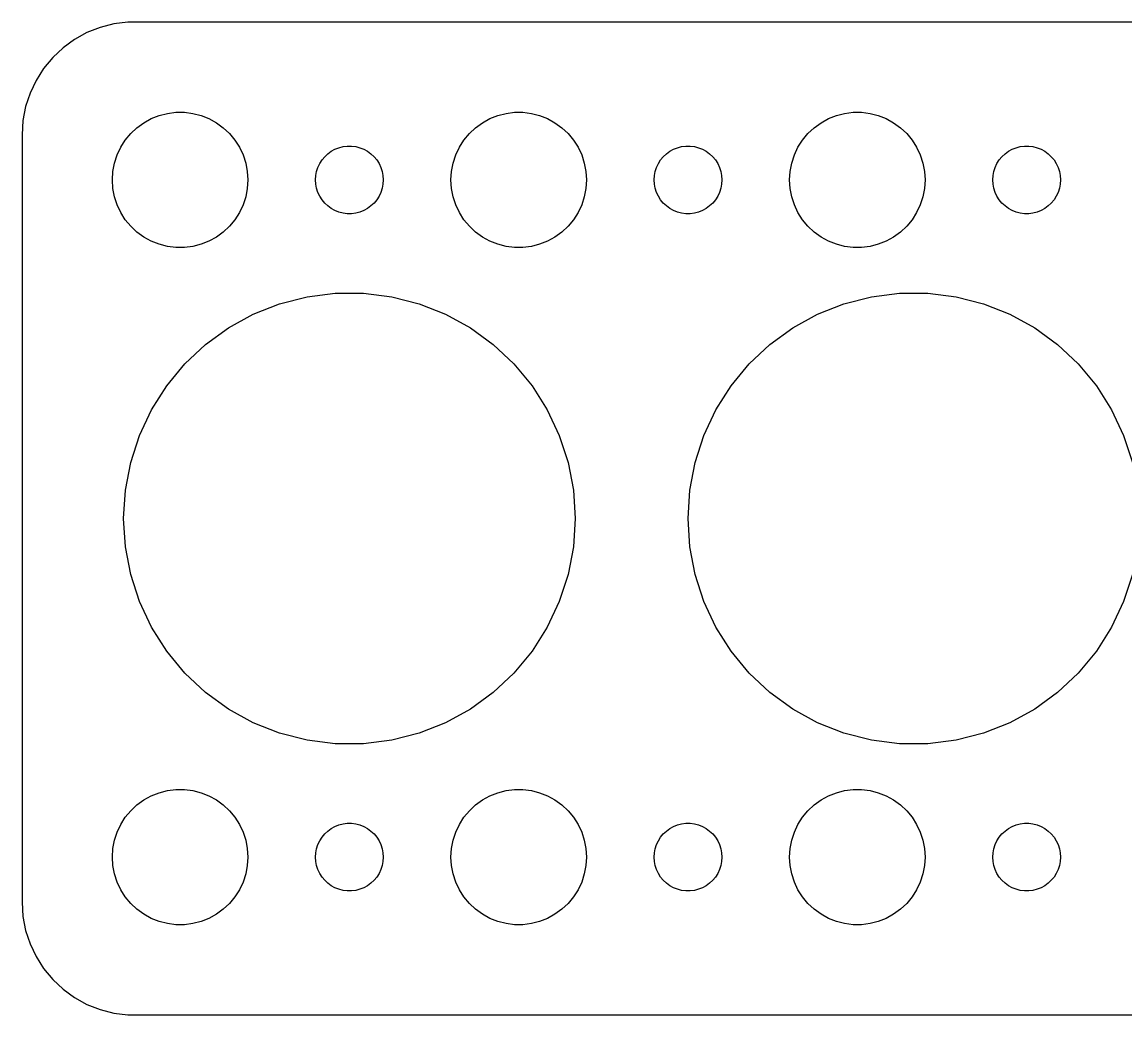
# Model space of a CAD drawing. Header units: metres. Extents: x -52 to 52, y 32 to 76.
# Drawn here: x -52 to -3.1, y 32.01 to 75.99 of the extents above; entities that cross this region are included whole.
import ezdxf

# ---------------------------------------------------------------- set-up
doc = ezdxf.new("R2010")
doc.units = ezdxf.units.M

msp = doc.modelspace()

# ---------------------------------------------------------------- linework, layer by layer
for p, q in [((-47.9369, 75.9114), (-48.5451, 75.7553)), ((-47.3139, 75.9901), (-47.9369, 75.9114)), ((47.3139, 75.9901), (-47.3139, 75.9901)), ((-49.1289, 75.5241), (-49.6791, 75.2216)), ((-48.5451, 75.7553), (-49.1289, 75.5241)), ((-50.1871, 74.8526), (-50.6448, 74.4227)), ((-49.6791, 75.2216), (-50.1871, 74.8526)), ((-50.6448, 74.4227), (-51.0451, 73.9389)), ((-51.0451, 73.9389), (-51.3815, 73.4088)), ((-51.3815, 73.4088), (-51.6489, 72.8406)), ((-51.6489, 72.8406), (-51.8429, 72.2434)), ((-51.8429, 72.2434), (-51.9606, 71.6267)), ((-45.927, 71.8532), (-45.5621, 71.9469)), ((-45.5621, 71.9469), (-45.1884, 71.9941)), ((-45.1884, 71.9941), (-44.8116, 71.9941)), ((-44.8116, 71.9941), (-44.4379, 71.9469)), ((-44.4379, 71.9469), (-44.0729, 71.8532)), ((-30.927, 71.8532), (-30.5621, 71.9469)), ((-30.5621, 71.9469), (-30.1884, 71.9941)), ((-30.1884, 71.9941), (-29.8116, 71.9941)), ((-29.8116, 71.9941), (-29.4379, 71.9469)), ((-29.4379, 71.9469), (-29.0729, 71.8532)), ((-15.927, 71.8532), (-15.5621, 71.9469)), ((-15.5621, 71.9469), (-15.1884, 71.9941)), ((-15.1884, 71.9941), (-14.8116, 71.9941)), ((-14.8116, 71.9941), (-14.4379, 71.9469)), ((-14.4379, 71.9469), (-14.0729, 71.8532)), ((-51.9606, 71.6267), (-52, 71)), ((-46.9123, 71.3115), (-46.6075, 71.533)), ((-46.6075, 71.533), (-46.2773, 71.7145)), ((-46.2773, 71.7145), (-45.927, 71.8532)), ((-44.0729, 71.8532), (-43.7227, 71.7145)), ((-43.7227, 71.7145), (-43.3925, 71.533)), ((-43.3925, 71.533), (-43.0877, 71.3115)), ((-31.9123, 71.3115), (-31.6075, 71.533)), ((-31.6075, 71.533), (-31.2773, 71.7145)), ((-31.2773, 71.7145), (-30.927, 71.8532)), ((-29.0729, 71.8532), (-28.7227, 71.7145)), ((-28.7227, 71.7145), (-28.3925, 71.533)), ((-28.3925, 71.533), (-28.0877, 71.3115)), ((-16.9123, 71.3115), (-16.6075, 71.533)), ((-16.6075, 71.533), (-16.2773, 71.7145)), ((-16.2773, 71.7145), (-15.927, 71.8532)), ((-14.0729, 71.8532), (-13.7227, 71.7145)), ((-13.7227, 71.7145), (-13.3925, 71.533)), ((-13.3925, 71.533), (-13.0877, 71.3115)), ((-52, 71), (-52, 37)), ((-47.427, 70.7634), (-47.1869, 71.0536)), ((-47.1869, 71.0536), (-46.9123, 71.3115)), ((-43.0877, 71.3115), (-42.8131, 71.0536)), ((-42.8131, 71.0536), (-42.5729, 70.7634)), ((-32.427, 70.7634), (-32.1869, 71.0536)), ((-32.1869, 71.0536), (-31.9123, 71.3115)), ((-28.0877, 71.3115), (-27.8131, 71.0536)), ((-27.8131, 71.0536), (-27.5729, 70.7634)), ((-17.427, 70.7634), (-17.1869, 71.0536)), ((-17.1869, 71.0536), (-16.9123, 71.3115)), ((-13.0877, 71.3115), (-12.8131, 71.0536)), ((-12.8131, 71.0536), (-12.5729, 70.7634)), ((-47.7893, 70.1044), (-47.6289, 70.4453)), ((-47.6289, 70.4453), (-47.427, 70.7634)), ((-42.5729, 70.7634), (-42.3711, 70.4453)), ((-42.3711, 70.4453), (-42.2107, 70.1044)), ((-38.1387, 70.3572), (-37.9635, 70.4266)), ((-37.9635, 70.4266), (-37.7811, 70.4734)), ((-37.7811, 70.4734), (-37.5942, 70.497)), ((-37.5942, 70.497), (-37.4058, 70.497)), ((-37.4058, 70.497), (-37.2189, 70.4734)), ((-37.2189, 70.4734), (-37.0365, 70.4266)), ((-37.0365, 70.4266), (-36.8613, 70.3572)), ((-32.7893, 70.1044), (-32.6289, 70.4453)), ((-32.6289, 70.4453), (-32.427, 70.7634)), ((-27.5729, 70.7634), (-27.3711, 70.4453)), ((-27.3711, 70.4453), (-27.2107, 70.1044)), ((-23.1387, 70.3572), (-22.9635, 70.4266)), ((-22.9635, 70.4266), (-22.7811, 70.4734)), ((-22.7811, 70.4734), (-22.5942, 70.497)), ((-22.5942, 70.497), (-22.4058, 70.497)), ((-22.4058, 70.497), (-22.2189, 70.4734)), ((-22.2189, 70.4734), (-22.0365, 70.4266)), ((-22.0365, 70.4266), (-21.8613, 70.3572)), ((-17.7893, 70.1044), (-17.6289, 70.4453)), ((-17.6289, 70.4453), (-17.427, 70.7634)), ((-12.5729, 70.7634), (-12.3711, 70.4453)), ((-12.3711, 70.4453), (-12.2107, 70.1044)), ((-8.13866, 70.3572), (-7.96352, 70.4266)), ((-7.96352, 70.4266), (-7.78107, 70.4734)), ((-7.78107, 70.4734), (-7.59418, 70.497)), ((-7.59418, 70.497), (-7.40581, 70.497)), ((-7.40581, 70.497), (-7.21892, 70.4734)), ((-7.21892, 70.4734), (-7.03647, 70.4266)), ((-7.03647, 70.4266), (-6.86133, 70.3572)), ((-47.9057, 69.7461), (-47.7893, 70.1044)), ((-42.2107, 70.1044), (-42.0942, 69.7461)), ((-38.7135, 69.8817), (-38.5934, 70.0268)), ((-38.5934, 70.0268), (-38.4561, 70.1558)), ((-38.4561, 70.1558), (-38.3037, 70.2665)), ((-38.3037, 70.2665), (-38.1387, 70.3572)), ((-36.8613, 70.3572), (-36.6963, 70.2665)), ((-36.6963, 70.2665), (-36.5439, 70.1558)), ((-36.5439, 70.1558), (-36.4065, 70.0268)), ((-36.4065, 70.0268), (-36.2865, 69.8817)), ((-32.9057, 69.7461), (-32.7893, 70.1044)), ((-27.2107, 70.1044), (-27.0942, 69.7461)), ((-23.7135, 69.8817), (-23.5934, 70.0268)), ((-23.5934, 70.0268), (-23.4561, 70.1558)), ((-23.4561, 70.1558), (-23.3037, 70.2665)), ((-23.3037, 70.2665), (-23.1387, 70.3572)), ((-21.8613, 70.3572), (-21.6963, 70.2665)), ((-21.6963, 70.2665), (-21.5439, 70.1558)), ((-21.5439, 70.1558), (-21.4065, 70.0268)), ((-21.4065, 70.0268), (-21.2865, 69.8817)), ((-17.9057, 69.7461), (-17.7893, 70.1044)), ((-12.2107, 70.1044), (-12.0942, 69.7461)), ((-8.71352, 69.8817), (-8.59344, 70.0268)), ((-8.59344, 70.0268), (-8.45613, 70.1558)), ((-8.45613, 70.1558), (-8.30373, 70.2665)), ((-8.30373, 70.2665), (-8.13866, 70.3572)), ((-6.86133, 70.3572), (-6.69626, 70.2665)), ((-6.69626, 70.2665), (-6.54385, 70.1558)), ((-6.54385, 70.1558), (-6.40654, 70.0268)), ((-6.40654, 70.0268), (-6.28647, 69.8817)), ((-47.9763, 69.376), (-47.9057, 69.7461)), ((-42.0942, 69.7461), (-42.0237, 69.376)), ((-38.9529, 69.373), (-38.8947, 69.5522)), ((-38.8947, 69.5522), (-38.8145, 69.7226)), ((-38.8145, 69.7226), (-38.7135, 69.8817)), ((-36.2865, 69.8817), (-36.1855, 69.7226)), ((-36.1855, 69.7226), (-36.1053, 69.5522)), ((-36.1053, 69.5522), (-36.0471, 69.373)), ((-32.9763, 69.376), (-32.9057, 69.7461)), ((-27.0942, 69.7461), (-27.0237, 69.376)), ((-23.9529, 69.373), (-23.8947, 69.5522)), ((-23.8947, 69.5522), (-23.8145, 69.7226)), ((-23.8145, 69.7226), (-23.7135, 69.8817)), ((-21.2865, 69.8817), (-21.1855, 69.7226)), ((-21.1855, 69.7226), (-21.1053, 69.5522)), ((-21.1053, 69.5522), (-21.0471, 69.373)), ((-17.9763, 69.376), (-17.9057, 69.7461)), ((-12.0942, 69.7461), (-12.0237, 69.376)), ((-8.95287, 69.373), (-8.89465, 69.5522)), ((-8.89465, 69.5522), (-8.81445, 69.7226)), ((-8.81445, 69.7226), (-8.71352, 69.8817)), ((-6.28647, 69.8817), (-6.18553, 69.7226)), ((-6.18553, 69.7226), (-6.10533, 69.5522)), ((-6.10533, 69.5522), (-6.04712, 69.373)), ((-48, 69), (-47.9763, 69.376)), ((-47.9763, 68.624), (-48, 69)), ((-42.0237, 69.376), (-42, 69)), ((-42, 69), (-42.0237, 68.624)), ((-39, 69), (-38.9882, 69.188)), ((-38.9882, 68.812), (-39, 69)), ((-38.9882, 69.188), (-38.9529, 69.373)), ((-36.0471, 69.373), (-36.0118, 69.188)), ((-36.0118, 69.188), (-36, 69)), ((-36, 69), (-36.0118, 68.812)), ((-33, 69), (-32.9763, 69.376)), ((-32.9763, 68.624), (-33, 69)), ((-27.0237, 69.376), (-27, 69)), ((-27, 69), (-27.0237, 68.624)), ((-24, 69), (-23.9882, 69.188)), ((-23.9882, 68.812), (-24, 69)), ((-23.9882, 69.188), (-23.9529, 69.373)), ((-21.0471, 69.373), (-21.0118, 69.188)), ((-21.0118, 69.188), (-21, 69)), ((-21, 69), (-21.0118, 68.812)), ((-18, 69), (-17.9763, 69.376)), ((-17.9763, 68.624), (-18, 69)), ((-12.0237, 69.376), (-12, 69)), ((-12, 69), (-12.0237, 68.624)), ((-9, 69), (-8.98816, 69.188)), ((-8.98816, 68.812), (-9, 69)), ((-8.98816, 69.188), (-8.95287, 69.373)), ((-6.04712, 69.373), (-6.01183, 69.188)), ((-6.01183, 69.188), (-6, 69)), ((-6, 69), (-6.01183, 68.812)), ((-47.9057, 68.2539), (-47.9763, 68.624)), ((-42.0237, 68.624), (-42.0942, 68.2539)), ((-38.9529, 68.627), (-38.9882, 68.812)), ((-38.8947, 68.4478), (-38.9529, 68.627)), ((-36.0471, 68.627), (-36.1053, 68.4478)), ((-36.0118, 68.812), (-36.0471, 68.627)), ((-32.9057, 68.2539), (-32.9763, 68.624)), ((-27.0237, 68.624), (-27.0942, 68.2539)), ((-23.9529, 68.627), (-23.9882, 68.812)), ((-23.8947, 68.4478), (-23.9529, 68.627)), ((-21.0471, 68.627), (-21.1053, 68.4478)), ((-21.0118, 68.812), (-21.0471, 68.627)), ((-17.9057, 68.2539), (-17.9763, 68.624)), ((-12.0237, 68.624), (-12.0942, 68.2539)), ((-8.95287, 68.627), (-8.98816, 68.812)), ((-8.89465, 68.4478), (-8.95287, 68.627)), ((-6.04712, 68.627), (-6.10533, 68.4478)), ((-6.01183, 68.812), (-6.04712, 68.627)), ((-47.7893, 67.8956), (-47.9057, 68.2539)), ((-42.0942, 68.2539), (-42.2107, 67.8956)), ((-38.8145, 68.2774), (-38.8947, 68.4478)), ((-38.7135, 68.1183), (-38.8145, 68.2774)), ((-38.5934, 67.9732), (-38.7135, 68.1183)), ((-38.4561, 67.8442), (-38.5934, 67.9732)), ((-36.4065, 67.9732), (-36.5439, 67.8442)), ((-36.2865, 68.1183), (-36.4065, 67.9732)), ((-36.1855, 68.2774), (-36.2865, 68.1183)), ((-36.1053, 68.4478), (-36.1855, 68.2774)), ((-32.7893, 67.8956), (-32.9057, 68.2539)), ((-27.0942, 68.2539), (-27.2107, 67.8956)), ((-23.8145, 68.2774), (-23.8947, 68.4478)), ((-23.7135, 68.1183), (-23.8145, 68.2774)), ((-23.5934, 67.9732), (-23.7135, 68.1183)), ((-23.4561, 67.8442), (-23.5934, 67.9732)), ((-21.4065, 67.9732), (-21.5439, 67.8442)), ((-21.2865, 68.1183), (-21.4065, 67.9732)), ((-21.1855, 68.2774), (-21.2865, 68.1183)), ((-21.1053, 68.4478), (-21.1855, 68.2774)), ((-17.7893, 67.8956), (-17.9057, 68.2539)), ((-12.0942, 68.2539), (-12.2107, 67.8956)), ((-8.81445, 68.2774), (-8.89465, 68.4478)), ((-8.71352, 68.1183), (-8.81445, 68.2774)), ((-8.59344, 67.9732), (-8.71352, 68.1183)), ((-8.45613, 67.8442), (-8.59344, 67.9732)), ((-6.40654, 67.9732), (-6.54385, 67.8442)), ((-6.28647, 68.1183), (-6.40654, 67.9732)), ((-6.18553, 68.2774), (-6.28647, 68.1183)), ((-6.10533, 68.4478), (-6.18553, 68.2774)), ((-47.6289, 67.5547), (-47.7893, 67.8956)), ((-47.427, 67.2366), (-47.6289, 67.5547)), ((-42.3711, 67.5547), (-42.5729, 67.2366)), ((-42.2107, 67.8956), (-42.3711, 67.5547)), ((-38.3037, 67.7335), (-38.4561, 67.8442)), ((-38.1387, 67.6427), (-38.3037, 67.7335)), ((-37.9635, 67.5734), (-38.1387, 67.6427)), ((-37.7811, 67.5266), (-37.9635, 67.5734)), ((-37.5942, 67.5029), (-37.7811, 67.5266)), ((-37.4058, 67.5029), (-37.5942, 67.5029)), ((-37.2189, 67.5266), (-37.4058, 67.5029)), ((-37.0365, 67.5734), (-37.2189, 67.5266)), ((-36.8613, 67.6427), (-37.0365, 67.5734)), ((-36.6963, 67.7335), (-36.8613, 67.6427)), ((-36.5439, 67.8442), (-36.6963, 67.7335)), ((-32.6289, 67.5547), (-32.7893, 67.8956)), ((-32.427, 67.2366), (-32.6289, 67.5547)), ((-27.3711, 67.5547), (-27.5729, 67.2366)), ((-27.2107, 67.8956), (-27.3711, 67.5547)), ((-23.3037, 67.7335), (-23.4561, 67.8442)), ((-23.1387, 67.6427), (-23.3037, 67.7335)), ((-22.9635, 67.5734), (-23.1387, 67.6427)), ((-22.7811, 67.5266), (-22.9635, 67.5734)), ((-22.5942, 67.5029), (-22.7811, 67.5266)), ((-22.4058, 67.5029), (-22.5942, 67.5029)), ((-22.2189, 67.5266), (-22.4058, 67.5029)), ((-22.0365, 67.5734), (-22.2189, 67.5266)), ((-21.8613, 67.6427), (-22.0365, 67.5734)), ((-21.6963, 67.7335), (-21.8613, 67.6427)), ((-21.5439, 67.8442), (-21.6963, 67.7335)), ((-17.6289, 67.5547), (-17.7893, 67.8956)), ((-17.427, 67.2366), (-17.6289, 67.5547)), ((-12.3711, 67.5547), (-12.5729, 67.2366)), ((-12.2107, 67.8956), (-12.3711, 67.5547)), ((-8.30373, 67.7335), (-8.45613, 67.8442)), ((-8.13866, 67.6427), (-8.30373, 67.7335)), ((-7.96352, 67.5734), (-8.13866, 67.6427)), ((-7.78107, 67.5266), (-7.96352, 67.5734)), ((-7.59418, 67.5029), (-7.78107, 67.5266)), ((-7.40581, 67.5029), (-7.59418, 67.5029)), ((-7.21892, 67.5266), (-7.40581, 67.5029)), ((-7.03647, 67.5734), (-7.21892, 67.5266)), ((-6.86133, 67.6427), (-7.03647, 67.5734)), ((-6.69626, 67.7335), (-6.86133, 67.6427)), ((-6.54385, 67.8442), (-6.69626, 67.7335)), ((-47.1869, 66.9464), (-47.427, 67.2366)), ((-42.5729, 67.2366), (-42.8131, 66.9464)), ((-32.1869, 66.9464), (-32.427, 67.2366)), ((-27.5729, 67.2366), (-27.8131, 66.9464)), ((-17.1869, 66.9464), (-17.427, 67.2366)), ((-12.5729, 67.2366), (-12.8131, 66.9464)), ((-46.9123, 66.6884), (-47.1869, 66.9464)), ((-46.6075, 66.467), (-46.9123, 66.6884)), ((-43.0877, 66.6884), (-43.3925, 66.467)), ((-42.8131, 66.9464), (-43.0877, 66.6884)), ((-31.9123, 66.6884), (-32.1869, 66.9464)), ((-31.6075, 66.467), (-31.9123, 66.6884)), ((-28.0877, 66.6884), (-28.3925, 66.467)), ((-27.8131, 66.9464), (-28.0877, 66.6884)), ((-16.9123, 66.6884), (-17.1869, 66.9464)), ((-16.6075, 66.467), (-16.9123, 66.6884)), ((-13.0877, 66.6884), (-13.3925, 66.467)), ((-12.8131, 66.9464), (-13.0877, 66.6884)), ((-46.2773, 66.2855), (-46.6075, 66.467)), ((-45.927, 66.1468), (-46.2773, 66.2855)), ((-45.5621, 66.0531), (-45.927, 66.1468)), ((-45.1884, 66.0059), (-45.5621, 66.0531)), ((-44.4379, 66.0531), (-44.8116, 66.0059)), ((-44.0729, 66.1468), (-44.4379, 66.0531)), ((-43.7227, 66.2855), (-44.0729, 66.1468)), ((-43.3925, 66.467), (-43.7227, 66.2855)), ((-31.2773, 66.2855), (-31.6075, 66.467)), ((-30.927, 66.1468), (-31.2773, 66.2855)), ((-30.5621, 66.0531), (-30.927, 66.1468)), ((-30.1884, 66.0059), (-30.5621, 66.0531)), ((-29.4379, 66.0531), (-29.8116, 66.0059)), ((-29.0729, 66.1468), (-29.4379, 66.0531)), ((-28.7227, 66.2855), (-29.0729, 66.1468)), ((-28.3925, 66.467), (-28.7227, 66.2855)), ((-16.2773, 66.2855), (-16.6075, 66.467)), ((-15.927, 66.1468), (-16.2773, 66.2855)), ((-15.5621, 66.0531), (-15.927, 66.1468)), ((-15.1884, 66.0059), (-15.5621, 66.0531)), ((-14.4379, 66.0531), (-14.8116, 66.0059)), ((-14.0729, 66.1468), (-14.4379, 66.0531)), ((-13.7227, 66.2855), (-14.0729, 66.1468)), ((-13.3925, 66.467), (-13.7227, 66.2855)), ((-44.8116, 66.0059), (-45.1884, 66.0059)), ((-29.8116, 66.0059), (-30.1884, 66.0059)), ((-14.8116, 66.0059), (-15.1884, 66.0059)), ((-40.5902, 63.5106), (-39.3738, 63.8229)), ((-39.3738, 63.8229), (-38.1279, 63.9803)), ((-38.1279, 63.9803), (-36.8721, 63.9803)), ((-36.8721, 63.9803), (-35.6262, 63.8229)), ((-35.6262, 63.8229), (-34.4098, 63.5106)), ((-15.5902, 63.5106), (-14.3738, 63.8229)), ((-14.3738, 63.8229), (-13.1279, 63.9803)), ((-13.1279, 63.9803), (-11.8721, 63.9803)), ((-11.8721, 63.9803), (-10.6262, 63.8229)), ((-10.6262, 63.8229), (-9.40982, 63.5106)), ((-41.7578, 63.0483), (-40.5902, 63.5106)), ((-34.4098, 63.5106), (-33.2422, 63.0483)), ((-16.7578, 63.0483), (-15.5902, 63.5106)), ((-9.40982, 63.5106), (-8.2422, 63.0483)), ((-42.8583, 62.4433), (-41.7578, 63.0483)), ((-33.2422, 63.0483), (-32.1417, 62.4433)), ((-17.8583, 62.4433), (-16.7578, 63.0483)), ((-8.2422, 63.0483), (-7.14172, 62.4433)), ((-43.8742, 61.7051), (-42.8583, 62.4433)), ((-32.1417, 62.4433), (-31.1257, 61.7051)), ((-18.8742, 61.7051), (-17.8583, 62.4433)), ((-7.14172, 62.4433), (-6.12575, 61.7051)), ((-44.7897, 60.8455), (-43.8742, 61.7051)), ((-31.1257, 61.7051), (-30.2103, 60.8455)), ((-19.7897, 60.8455), (-18.8742, 61.7051)), ((-6.12575, 61.7051), (-5.21031, 60.8455)), ((-45.5902, 59.8778), (-44.7897, 60.8455)), ((-30.2103, 60.8455), (-29.4098, 59.8778)), ((-20.5902, 59.8778), (-19.7897, 60.8455)), ((-5.21031, 60.8455), (-4.40982, 59.8778)), ((-46.2631, 58.8175), (-45.5902, 59.8778)), ((-29.4098, 59.8778), (-28.7369, 58.8175)), ((-21.2631, 58.8175), (-20.5902, 59.8778)), ((-4.40982, 59.8778), (-3.73692, 58.8175)), ((-46.7978, 57.6812), (-46.2631, 58.8175)), ((-28.7369, 58.8175), (-28.2022, 57.6812)), ((-21.7978, 57.6812), (-21.2631, 58.8175)), ((-3.73692, 58.8175), (-3.20222, 57.6812)), ((-47.1858, 56.4869), (-46.7978, 57.6812)), ((-28.2022, 57.6812), (-27.8142, 56.4869)), ((-22.1858, 56.4869), (-21.7978, 57.6812)), ((-3.20222, 57.6812), (-2.81416, 56.4869)), ((-47.4211, 55.2533), (-47.1858, 56.4869)), ((-27.8142, 56.4869), (-27.5788, 55.2533)), ((-22.4211, 55.2533), (-22.1858, 56.4869)), ((-47.5, 54), (-47.4211, 55.2533)), ((-27.5788, 55.2533), (-27.5, 54)), ((-22.5, 54), (-22.4211, 55.2533)), ((-47.4211, 52.7467), (-47.5, 54)), ((-27.5, 54), (-27.5788, 52.7467)), ((-22.4211, 52.7467), (-22.5, 54)), ((-47.1858, 51.5131), (-47.4211, 52.7467)), ((-27.5788, 52.7467), (-27.8142, 51.5131)), ((-22.1858, 51.5131), (-22.4211, 52.7467)), ((-46.7978, 50.3188), (-47.1858, 51.5131)), ((-27.8142, 51.5131), (-28.2022, 50.3188)), ((-21.7978, 50.3188), (-22.1858, 51.5131)), ((-2.81416, 51.5131), (-3.20222, 50.3188)), ((-46.2631, 49.1825), (-46.7978, 50.3188)), ((-28.2022, 50.3188), (-28.7369, 49.1825)), ((-21.2631, 49.1825), (-21.7978, 50.3188)), ((-3.20222, 50.3188), (-3.73692, 49.1825)), ((-45.5902, 48.1222), (-46.2631, 49.1825)), ((-28.7369, 49.1825), (-29.4098, 48.1222)), ((-20.5902, 48.1222), (-21.2631, 49.1825)), ((-3.73692, 49.1825), (-4.40982, 48.1222)), ((-44.7897, 47.1545), (-45.5902, 48.1222)), ((-29.4098, 48.1222), (-30.2103, 47.1545)), ((-19.7897, 47.1545), (-20.5902, 48.1222)), ((-4.40982, 48.1222), (-5.21031, 47.1545)), ((-43.8742, 46.2949), (-44.7897, 47.1545)), ((-30.2103, 47.1545), (-31.1257, 46.2949)), ((-18.8742, 46.2949), (-19.7897, 47.1545)), ((-5.21031, 47.1545), (-6.12575, 46.2949)), ((-42.8583, 45.5567), (-43.8742, 46.2949)), ((-31.1257, 46.2949), (-32.1417, 45.5567)), ((-17.8583, 45.5567), (-18.8742, 46.2949)), ((-6.12575, 46.2949), (-7.14172, 45.5567)), ((-41.7578, 44.9517), (-42.8583, 45.5567)), ((-32.1417, 45.5567), (-33.2422, 44.9517)), ((-16.7578, 44.9517), (-17.8583, 45.5567)), ((-7.14172, 45.5567), (-8.2422, 44.9517)), ((-40.5902, 44.4894), (-41.7578, 44.9517)), ((-33.2422, 44.9517), (-34.4098, 44.4894)), ((-15.5902, 44.4894), (-16.7578, 44.9517)), ((-8.2422, 44.9517), (-9.40982, 44.4894)), ((-39.3738, 44.1771), (-40.5902, 44.4894)), ((-38.1279, 44.0197), (-39.3738, 44.1771)), ((-36.8721, 44.0197), (-38.1279, 44.0197)), ((-35.6262, 44.1771), (-36.8721, 44.0197)), ((-34.4098, 44.4894), (-35.6262, 44.1771)), ((-14.3738, 44.1771), (-15.5902, 44.4894)), ((-13.1279, 44.0197), (-14.3738, 44.1771)), ((-11.8721, 44.0197), (-13.1279, 44.0197)), ((-10.6262, 44.1771), (-11.8721, 44.0197)), ((-9.40982, 44.4894), (-10.6262, 44.1771)), ((-46.6075, 41.533), (-46.2773, 41.7145)), ((-46.2773, 41.7145), (-45.927, 41.8532)), ((-45.927, 41.8532), (-45.5621, 41.9469)), ((-45.5621, 41.9469), (-45.1884, 41.9941)), ((-45.1884, 41.9941), (-44.8116, 41.9941)), ((-44.8116, 41.9941), (-44.4379, 41.9469)), ((-44.4379, 41.9469), (-44.0729, 41.8532)), ((-44.0729, 41.8532), (-43.7227, 41.7145)), ((-43.7227, 41.7145), (-43.3925, 41.533)), ((-31.6075, 41.533), (-31.2773, 41.7145)), ((-31.2773, 41.7145), (-30.927, 41.8532)), ((-30.927, 41.8532), (-30.5621, 41.9469)), ((-30.5621, 41.9469), (-30.1884, 41.9941)), ((-30.1884, 41.9941), (-29.8116, 41.9941)), ((-29.8116, 41.9941), (-29.4379, 41.9469)), ((-29.4379, 41.9469), (-29.0729, 41.8532)), ((-29.0729, 41.8532), (-28.7227, 41.7145)), ((-28.7227, 41.7145), (-28.3925, 41.533)), ((-16.6075, 41.533), (-16.2773, 41.7145)), ((-16.2773, 41.7145), (-15.927, 41.8532)), ((-15.927, 41.8532), (-15.5621, 41.9469)), ((-15.5621, 41.9469), (-15.1884, 41.9941)), ((-15.1884, 41.9941), (-14.8116, 41.9941)), ((-14.8116, 41.9941), (-14.4379, 41.9469)), ((-14.4379, 41.9469), (-14.0729, 41.8532)), ((-14.0729, 41.8532), (-13.7227, 41.7145)), ((-13.7227, 41.7145), (-13.3925, 41.533)), ((-47.1869, 41.0536), (-46.9123, 41.3116)), ((-46.9123, 41.3116), (-46.6075, 41.533)), ((-43.3925, 41.533), (-43.0877, 41.3116)), ((-43.0877, 41.3116), (-42.8131, 41.0536)), ((-32.1869, 41.0536), (-31.9123, 41.3116)), ((-31.9123, 41.3116), (-31.6075, 41.533)), ((-28.3925, 41.533), (-28.0877, 41.3116)), ((-28.0877, 41.3116), (-27.8131, 41.0536)), ((-17.1869, 41.0536), (-16.9123, 41.3116)), ((-16.9123, 41.3116), (-16.6075, 41.533)), ((-13.3925, 41.533), (-13.0877, 41.3116)), ((-13.0877, 41.3116), (-12.8131, 41.0536)), ((-47.6289, 40.4453), (-47.427, 40.7634)), ((-47.427, 40.7634), (-47.1869, 41.0536)), ((-42.8131, 41.0536), (-42.5729, 40.7634)), ((-42.5729, 40.7634), (-42.3711, 40.4453)), ((-32.6289, 40.4453), (-32.427, 40.7634)), ((-32.427, 40.7634), (-32.1869, 41.0536)), ((-27.8131, 41.0536), (-27.5729, 40.7634)), ((-27.5729, 40.7634), (-27.3711, 40.4453)), ((-17.6289, 40.4453), (-17.427, 40.7634)), ((-17.427, 40.7634), (-17.1869, 41.0536)), ((-12.8131, 41.0536), (-12.5729, 40.7634)), ((-12.5729, 40.7634), (-12.3711, 40.4453)), ((-47.9057, 39.7461), (-47.7893, 40.1044)), ((-47.7893, 40.1044), (-47.6289, 40.4453)), ((-42.3711, 40.4453), (-42.2107, 40.1044)), ((-42.2107, 40.1044), (-42.0942, 39.7461)), ((-38.5934, 40.0268), (-38.4561, 40.1558)), ((-38.4561, 40.1558), (-38.3037, 40.2665)), ((-38.3037, 40.2665), (-38.1387, 40.3573)), ((-38.1387, 40.3573), (-37.9635, 40.4266)), ((-37.9635, 40.4266), (-37.7811, 40.4734)), ((-37.7811, 40.4734), (-37.5942, 40.4971)), ((-37.5942, 40.4971), (-37.4058, 40.4971)), ((-37.4058, 40.4971), (-37.2189, 40.4734)), ((-37.2189, 40.4734), (-37.0365, 40.4266)), ((-37.0365, 40.4266), (-36.8613, 40.3573)), ((-36.8613, 40.3573), (-36.6963, 40.2665)), ((-36.6963, 40.2665), (-36.5439, 40.1558)), ((-36.5439, 40.1558), (-36.4065, 40.0268)), ((-32.9057, 39.7461), (-32.7893, 40.1044)), ((-32.7893, 40.1044), (-32.6289, 40.4453)), ((-27.3711, 40.4453), (-27.2107, 40.1044)), ((-27.2107, 40.1044), (-27.0942, 39.7461)), ((-23.5934, 40.0268), (-23.4561, 40.1558)), ((-23.4561, 40.1558), (-23.3037, 40.2665)), ((-23.3037, 40.2665), (-23.1387, 40.3573)), ((-23.1387, 40.3573), (-22.9635, 40.4266)), ((-22.9635, 40.4266), (-22.7811, 40.4734)), ((-22.7811, 40.4734), (-22.5942, 40.4971)), ((-22.5942, 40.4971), (-22.4058, 40.4971)), ((-22.4058, 40.4971), (-22.2189, 40.4734)), ((-22.2189, 40.4734), (-22.0365, 40.4266)), ((-22.0365, 40.4266), (-21.8613, 40.3573)), ((-21.8613, 40.3573), (-21.6963, 40.2665)), ((-21.6963, 40.2665), (-21.5439, 40.1558)), ((-21.5439, 40.1558), (-21.4065, 40.0268)), ((-17.9057, 39.7461), (-17.7893, 40.1044)), ((-17.7893, 40.1044), (-17.6289, 40.4453)), ((-12.3711, 40.4453), (-12.2107, 40.1044)), ((-12.2107, 40.1044), (-12.0942, 39.7461)), ((-8.59344, 40.0268), (-8.45613, 40.1558)), ((-8.45613, 40.1558), (-8.30373, 40.2665)), ((-8.30373, 40.2665), (-8.13866, 40.3573)), ((-8.13866, 40.3573), (-7.96352, 40.4266)), ((-7.96352, 40.4266), (-7.78107, 40.4734)), ((-7.78107, 40.4734), (-7.59418, 40.4971)), ((-7.59418, 40.4971), (-7.40581, 40.4971)), ((-7.40581, 40.4971), (-7.21892, 40.4734)), ((-7.21892, 40.4734), (-7.03647, 40.4266)), ((-7.03647, 40.4266), (-6.86133, 40.3573)), ((-6.86133, 40.3573), (-6.69626, 40.2665)), ((-6.69626, 40.2665), (-6.54385, 40.1558)), ((-6.54385, 40.1558), (-6.40654, 40.0268)), ((-47.9763, 39.376), (-47.9057, 39.7461)), ((-42.0942, 39.7461), (-42.0237, 39.376)), ((-38.8947, 39.5522), (-38.8145, 39.7226)), ((-38.8145, 39.7226), (-38.7135, 39.8817)), ((-38.7135, 39.8817), (-38.5934, 40.0268)), ((-36.4065, 40.0268), (-36.2865, 39.8817)), ((-36.2865, 39.8817), (-36.1855, 39.7226)), ((-36.1855, 39.7226), (-36.1053, 39.5522)), ((-32.9763, 39.376), (-32.9057, 39.7461)), ((-27.0942, 39.7461), (-27.0237, 39.376)), ((-23.8947, 39.5522), (-23.8145, 39.7226)), ((-23.8145, 39.7226), (-23.7135, 39.8817)), ((-23.7135, 39.8817), (-23.5934, 40.0268)), ((-21.4065, 40.0268), (-21.2865, 39.8817)), ((-21.2865, 39.8817), (-21.1855, 39.7226)), ((-21.1855, 39.7226), (-21.1053, 39.5522)), ((-17.9763, 39.376), (-17.9057, 39.7461)), ((-12.0942, 39.7461), (-12.0237, 39.376)), ((-8.89465, 39.5522), (-8.81445, 39.7226)), ((-8.81445, 39.7226), (-8.71352, 39.8817)), ((-8.71352, 39.8817), (-8.59344, 40.0268)), ((-6.40654, 40.0268), (-6.28647, 39.8817)), ((-6.28647, 39.8817), (-6.18553, 39.7226)), ((-6.18553, 39.7226), (-6.10533, 39.5522)), ((-48, 39), (-47.9763, 39.376)), ((-42.0237, 39.376), (-42, 39)), ((-39, 39), (-38.9882, 39.188)), ((-38.9882, 39.188), (-38.9529, 39.373)), ((-38.9529, 39.373), (-38.8947, 39.5522)), ((-36.1053, 39.5522), (-36.0471, 39.373)), ((-36.0471, 39.373), (-36.0118, 39.188)), ((-36.0118, 39.188), (-36, 39)), ((-33, 39), (-32.9763, 39.376)), ((-27.0237, 39.376), (-27, 39)), ((-24, 39), (-23.9882, 39.188)), ((-23.9882, 39.188), (-23.9529, 39.373)), ((-23.9529, 39.373), (-23.8947, 39.5522)), ((-21.1053, 39.5522), (-21.0471, 39.373)), ((-21.0471, 39.373), (-21.0118, 39.188)), ((-21.0118, 39.188), (-21, 39)), ((-18, 39), (-17.9763, 39.376)), ((-12.0237, 39.376), (-12, 39)), ((-9, 39), (-8.98816, 39.188)), ((-8.98816, 39.188), (-8.95287, 39.373)), ((-8.95287, 39.373), (-8.89465, 39.5522)), ((-6.10533, 39.5522), (-6.04712, 39.373)), ((-6.04712, 39.373), (-6.01183, 39.188)), ((-6.01183, 39.188), (-6, 39)), ((-47.9763, 38.624), (-48, 39)), ((-42, 39), (-42.0237, 38.624)), ((-38.9882, 38.812), (-39, 39)), ((-38.9529, 38.627), (-38.9882, 38.812)), ((-36.0118, 38.812), (-36.0471, 38.627)), ((-36, 39), (-36.0118, 38.812)), ((-32.9763, 38.624), (-33, 39)), ((-27, 39), (-27.0237, 38.624)), ((-23.9882, 38.812), (-24, 39)), ((-23.9529, 38.627), (-23.9882, 38.812)), ((-21.0118, 38.812), (-21.0471, 38.627)), ((-21, 39), (-21.0118, 38.812)), ((-17.9763, 38.624), (-18, 39)), ((-12, 39), (-12.0237, 38.624)), ((-8.98816, 38.812), (-9, 39)), ((-8.95287, 38.627), (-8.98816, 38.812)), ((-6.01183, 38.812), (-6.04712, 38.627)), ((-6, 39), (-6.01183, 38.812)), ((-47.9057, 38.2539), (-47.9763, 38.624)), ((-47.7893, 37.8956), (-47.9057, 38.2539)), ((-42.0942, 38.2539), (-42.2107, 37.8956)), ((-42.0237, 38.624), (-42.0942, 38.2539)), ((-38.8947, 38.4478), (-38.9529, 38.627)), ((-38.8145, 38.2774), (-38.8947, 38.4478)), ((-38.7135, 38.1183), (-38.8145, 38.2774)), ((-36.1855, 38.2774), (-36.2865, 38.1183)), ((-36.1053, 38.4478), (-36.1855, 38.2774)), ((-36.0471, 38.627), (-36.1053, 38.4478)), ((-32.9057, 38.2539), (-32.9763, 38.624)), ((-32.7893, 37.8956), (-32.9057, 38.2539)), ((-27.0942, 38.2539), (-27.2107, 37.8956)), ((-27.0237, 38.624), (-27.0942, 38.2539)), ((-23.8947, 38.4478), (-23.9529, 38.627)), ((-23.8145, 38.2774), (-23.8947, 38.4478)), ((-23.7135, 38.1183), (-23.8145, 38.2774)), ((-21.1855, 38.2774), (-21.2865, 38.1183)), ((-21.1053, 38.4478), (-21.1855, 38.2774)), ((-21.0471, 38.627), (-21.1053, 38.4478)), ((-17.9057, 38.2539), (-17.9763, 38.624)), ((-17.7893, 37.8956), (-17.9057, 38.2539)), ((-12.0942, 38.2539), (-12.2107, 37.8956)), ((-12.0237, 38.624), (-12.0942, 38.2539)), ((-8.89465, 38.4478), (-8.95287, 38.627)), ((-8.81445, 38.2774), (-8.89465, 38.4478)), ((-8.71352, 38.1183), (-8.81445, 38.2774)), ((-6.18553, 38.2774), (-6.28647, 38.1183)), ((-6.10533, 38.4478), (-6.18553, 38.2774)), ((-6.04712, 38.627), (-6.10533, 38.4478)), ((-47.6289, 37.5547), (-47.7893, 37.8956)), ((-42.2107, 37.8956), (-42.3711, 37.5547)), ((-38.5934, 37.9732), (-38.7135, 38.1183)), ((-38.4561, 37.8442), (-38.5934, 37.9732)), ((-38.3037, 37.7335), (-38.4561, 37.8442)), ((-38.1387, 37.6428), (-38.3037, 37.7335)), ((-36.6963, 37.7335), (-36.8613, 37.6428)), ((-36.5439, 37.8442), (-36.6963, 37.7335)), ((-36.4065, 37.9732), (-36.5439, 37.8442)), ((-36.2865, 38.1183), (-36.4065, 37.9732)), ((-32.6289, 37.5547), (-32.7893, 37.8956)), ((-27.2107, 37.8956), (-27.3711, 37.5547)), ((-23.5934, 37.9732), (-23.7135, 38.1183)), ((-23.4561, 37.8442), (-23.5934, 37.9732)), ((-23.3037, 37.7335), (-23.4561, 37.8442)), ((-23.1387, 37.6428), (-23.3037, 37.7335)), ((-21.6963, 37.7335), (-21.8613, 37.6428)), ((-21.5439, 37.8442), (-21.6963, 37.7335)), ((-21.4065, 37.9732), (-21.5439, 37.8442)), ((-21.2865, 38.1183), (-21.4065, 37.9732)), ((-17.6289, 37.5547), (-17.7893, 37.8956)), ((-12.2107, 37.8956), (-12.3711, 37.5547)), ((-8.59344, 37.9732), (-8.71352, 38.1183)), ((-8.45613, 37.8442), (-8.59344, 37.9732)), ((-8.30373, 37.7335), (-8.45613, 37.8442)), ((-8.13866, 37.6428), (-8.30373, 37.7335)), ((-6.69626, 37.7335), (-6.86133, 37.6428)), ((-6.54385, 37.8442), (-6.69626, 37.7335)), ((-6.40654, 37.9732), (-6.54385, 37.8442)), ((-6.28647, 38.1183), (-6.40654, 37.9732)), ((-47.427, 37.2366), (-47.6289, 37.5547)), ((-47.1869, 36.9464), (-47.427, 37.2366)), ((-42.5729, 37.2366), (-42.8131, 36.9464)), ((-42.3711, 37.5547), (-42.5729, 37.2366)), ((-37.9635, 37.5734), (-38.1387, 37.6428)), ((-37.7811, 37.5266), (-37.9635, 37.5734)), ((-37.5942, 37.503), (-37.7811, 37.5266)), ((-37.4058, 37.503), (-37.5942, 37.503)), ((-37.2189, 37.5266), (-37.4058, 37.503)), ((-37.0365, 37.5734), (-37.2189, 37.5266)), ((-36.8613, 37.6428), (-37.0365, 37.5734)), ((-32.427, 37.2366), (-32.6289, 37.5547)), ((-32.1869, 36.9464), (-32.427, 37.2366)), ((-27.5729, 37.2366), (-27.8131, 36.9464)), ((-27.3711, 37.5547), (-27.5729, 37.2366)), ((-22.9635, 37.5734), (-23.1387, 37.6428)), ((-22.7811, 37.5266), (-22.9635, 37.5734)), ((-22.5942, 37.503), (-22.7811, 37.5266)), ((-22.4058, 37.503), (-22.5942, 37.503)), ((-22.2189, 37.5266), (-22.4058, 37.503)), ((-22.0365, 37.5734), (-22.2189, 37.5266)), ((-21.8613, 37.6428), (-22.0365, 37.5734)), ((-17.427, 37.2366), (-17.6289, 37.5547)), ((-17.1869, 36.9464), (-17.427, 37.2366)), ((-12.5729, 37.2366), (-12.8131, 36.9464)), ((-12.3711, 37.5547), (-12.5729, 37.2366)), ((-7.96352, 37.5734), (-8.13866, 37.6428)), ((-7.78107, 37.5266), (-7.96352, 37.5734)), ((-7.59418, 37.503), (-7.78107, 37.5266)), ((-7.40581, 37.503), (-7.59418, 37.503)), ((-7.21892, 37.5266), (-7.40581, 37.503)), ((-7.03647, 37.5734), (-7.21892, 37.5266)), ((-6.86133, 37.6428), (-7.03647, 37.5734)), ((-52, 37), (-51.9606, 36.3733)), ((-46.9123, 36.6885), (-47.1869, 36.9464)), ((-46.6075, 36.467), (-46.9123, 36.6885)), ((-43.0877, 36.6885), (-43.3925, 36.467)), ((-42.8131, 36.9464), (-43.0877, 36.6885)), ((-31.9123, 36.6885), (-32.1869, 36.9464)), ((-31.6075, 36.467), (-31.9123, 36.6885)), ((-28.0877, 36.6885), (-28.3925, 36.467)), ((-27.8131, 36.9464), (-28.0877, 36.6885)), ((-16.9123, 36.6885), (-17.1869, 36.9464)), ((-16.6075, 36.467), (-16.9123, 36.6885)), ((-13.0877, 36.6885), (-13.3925, 36.467)), ((-12.8131, 36.9464), (-13.0877, 36.6885)), ((-51.9606, 36.3733), (-51.8429, 35.7566)), ((-46.2773, 36.2855), (-46.6075, 36.467)), ((-45.927, 36.1468), (-46.2773, 36.2855)), ((-43.7227, 36.2855), (-44.0729, 36.1468)), ((-43.3925, 36.467), (-43.7227, 36.2855)), ((-31.2773, 36.2855), (-31.6075, 36.467)), ((-30.927, 36.1468), (-31.2773, 36.2855)), ((-28.7227, 36.2855), (-29.0729, 36.1468)), ((-28.3925, 36.467), (-28.7227, 36.2855)), ((-16.2773, 36.2855), (-16.6075, 36.467)), ((-15.927, 36.1468), (-16.2773, 36.2855)), ((-13.7227, 36.2855), (-14.0729, 36.1468)), ((-13.3925, 36.467), (-13.7227, 36.2855)), ((-51.8429, 35.7566), (-51.6489, 35.1594)), ((-45.5621, 36.0531), (-45.927, 36.1468)), ((-45.1884, 36.0059), (-45.5621, 36.0531)), ((-44.8116, 36.0059), (-45.1884, 36.0059)), ((-44.4379, 36.0531), (-44.8116, 36.0059)), ((-44.0729, 36.1468), (-44.4379, 36.0531)), ((-30.5621, 36.0531), (-30.927, 36.1468)), ((-30.1884, 36.0059), (-30.5621, 36.0531)), ((-29.8116, 36.0059), (-30.1884, 36.0059)), ((-29.4379, 36.0531), (-29.8116, 36.0059)), ((-29.0729, 36.1468), (-29.4379, 36.0531)), ((-15.5621, 36.0531), (-15.927, 36.1468)), ((-15.1884, 36.0059), (-15.5621, 36.0531)), ((-14.8116, 36.0059), (-15.1884, 36.0059)), ((-14.4379, 36.0531), (-14.8116, 36.0059)), ((-14.0729, 36.1468), (-14.4379, 36.0531)), ((-51.6489, 35.1594), (-51.3815, 34.5912)), ((-51.3815, 34.5912), (-51.0451, 34.0611)), ((-51.0451, 34.0611), (-50.6448, 33.5773)), ((-50.6448, 33.5773), (-50.1871, 33.1474)), ((-50.1871, 33.1474), (-49.6791, 32.7784)), ((-49.6791, 32.7784), (-49.1289, 32.4759)), ((-49.1289, 32.4759), (-48.5451, 32.2447)), ((-48.5451, 32.2447), (-47.9369, 32.0886)), ((-47.9369, 32.0886), (-47.3139, 32.0099)), ((-47.3139, 32.0099), (47.3139, 32.0099))]:
    msp.add_line(p, q)

doc.saveas('drawing.dxf')
